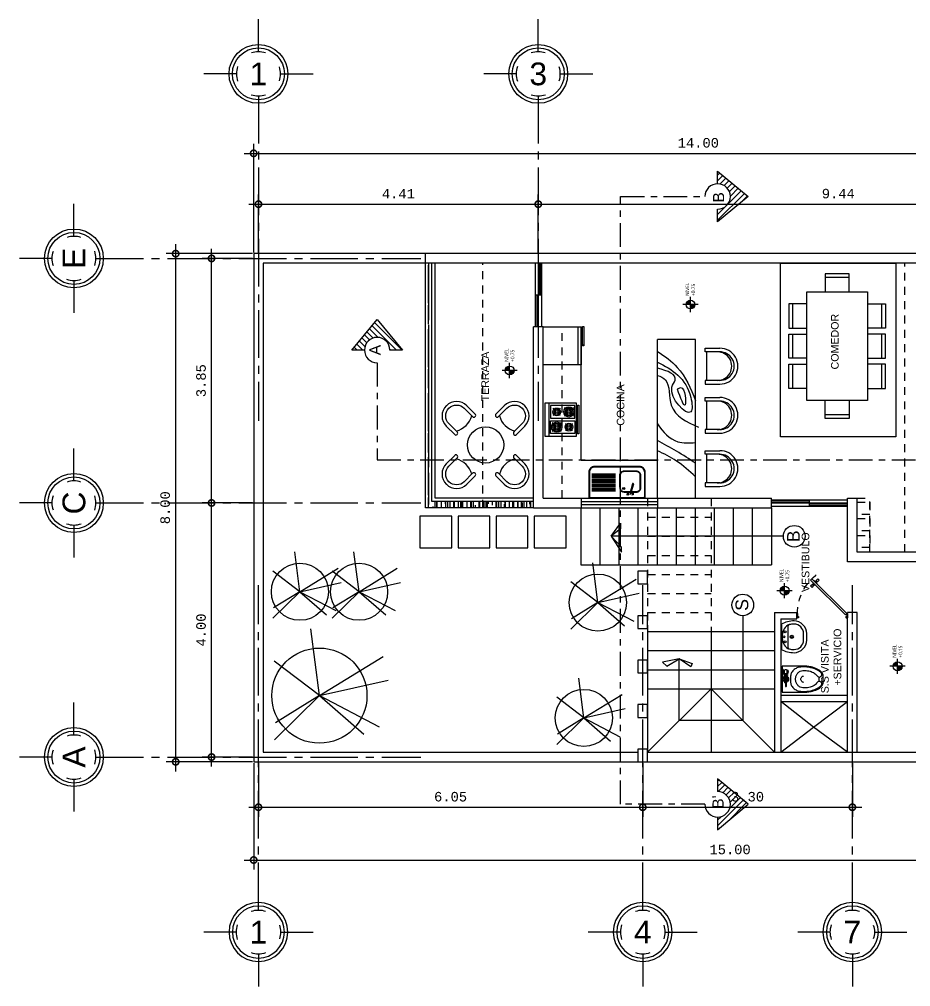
# Model space of a CAD drawing. Header units: inches. Extents: x -9 to 337, y -247 to 209.
# Drawn here: x 283.23 to 297.27, y 89.14 to 104.37 of the extents above; entities that cross this region are included whole.
import ezdxf
from ezdxf.enums import TextEntityAlignment as Align

# ---------------------------------------------------------------- set-up
doc = ezdxf.new("R2010")
doc.units = ezdxf.units.IN
doc.header["$MEASUREMENT"] = 0
doc.header["$PDMODE"] = 34
for name, pattern in [('CENTER2', [1.125, 0.75, -0.125, 0.125, -0.125]), ('HIDDEN', [0.375, 0.25, -0.125]), ('RAYITAS', [0.375, 0.25, -0.125])]:
    doc.linetypes.add(name, pattern=pattern)
doc.layers.add('artefactos', color=9, linetype='Continuous')
doc.layers.add('aux2', color=194, linetype='Continuous')
doc.styles.add('MONOTXT4', font='monotxt4.shx')
doc.styles.get("Standard").update_dxf_attribs({"font": 'arial.ttf'})
doc.dimstyles.new('E100', dxfattribs={"dimtxt": 0.15, "dimasz": 0.2, "dimexe": 0.15, "dimexo": 0.02, "dimgap": 0.09, "dimtad": 1, "dimzin": 0, "dimdsep": 46, "dimtxsty": 'MONOTXT4', "dimblk": 'DOTSMALL', "dimcen": 0.01, "dimdle": 0.15, "dimclrd": 1, "dimclre": 1, "dimclrt": 2, "dimadec": 0, "dimazin": 0, "dimtfac": 1, "dimtofl": 0, "dimtmove": 1, "dimatfit": 1, "dimldrblk": 'OPEN90', "dimfxl": 1, "dimtolj": 1, "dimtzin": 0, "dimarcsym": 0})

# ---------------------------------------------------------------- blocks, each defined once
blk = doc.blocks.new('MHPLS505')
at = {"color": 1}
for p, q in [((-0.7, 0.737), (-0.3, 0.737)), ((-0.2, 0.737), (0.2, 0.737)), ((0.3, 0.737), (0.7, 0.737)), ((0.9, 0.5), (0.9, -0.5)), ((-1.137, -0.2), (-1.137, 0.2)), ((1.137, -0.2), (1.137, 0.2)), ((-0.7, -0.737), (-0.3, -0.737)), ((-0.2, -0.737), (0.2, -0.737)), ((0.3, -0.737), (0.7, -0.737))]:
    blk.add_line(p, q, dxfattribs=at)
for points in [[(-0.7, 0.5), (-0.7, 0.8), (-0.3, 0.8), (-0.3, 0.5)], [(-0.2, 0.5), (-0.2, 0.8), (0.2, 0.8), (0.2, 0.5)], [(0.7, 0.5), (0.7, 0.8), (0.3, 0.8), (0.3, 0.5)], [(0.9, -0.5), (-0.9, -0.5), (-0.9, 0.5), (0.9, 0.5)], [(-0.9, -0.2), (-1.2, -0.2), (-1.2, 0.2), (-0.9, 0.2)], [(0.9, -0.2), (1.2, -0.2), (1.2, 0.2), (0.9, 0.2)], [(-0.7, -0.5), (-0.7, -0.8), (-0.3, -0.8), (-0.3, -0.5)], [(-0.2, -0.5), (-0.2, -0.8), (0.2, -0.8), (0.2, -0.5)], [(0.7, -0.5), (0.7, -0.8), (0.3, -0.8), (0.3, -0.5)]]:
    blk.add_lwpolyline(points, dxfattribs=at)
blk = doc.blocks.new('MHPLS022')
at = {"color": 1, "linetype": 'ByBlock'}
for p, q in [((-0.686, 0.375), (-0.381, 0.375)), ((-0.686, 0.299), (-0.686, 0.375)), ((-0.381, 0.299), (-0.686, 0.299)), ((-0.66, 0.299), (-0.66, -0.299)), ((-0.381, -0.299), (-0.686, -0.299)), ((-0.686, -0.299), (-0.686, -0.375)), ((-0.686, -0.375), (-0.381, -0.375))]:
    blk.add_line(p, q, dxfattribs=at)
for centre, radius, start, end in [((-0.426, 0), 0.299, 268.861, 91.139), ((-0.375, 0), 0.375, 269.0906, 90.9094), ((-0.375, 0), 0.299, 268.861, 91.139)]:
    blk.add_arc(centre, radius, start, end, dxfattribs=at)
blk = doc.blocks.new('mesita1')
at = {"color": 1}
for points in [[(1870.884, 918.042, -0.414214), (1870.884, 918.297), (1870.884, 918.297, -0.414214), (1871.139, 918.297), (1871.277, 918.159, 1), (1871.32, 918.201), (1871.181, 918.34, 0.414214), (1870.842, 918.34), (1870.842, 918.339, 0.414214), (1870.842, 918), (1870.98, 917.862, 1), (1871.023, 917.904)], [(1871.845, 918.297, -0.414214), (1872.1, 918.297), (1872.1, 918.297, -0.414214), (1872.1, 918.042), (1871.961, 917.904, 1), (1872.004, 917.862), (1872.142, 918, 0.414214), (1872.142, 918.339), (1872.142, 918.34, 0.414214), (1871.803, 918.34), (1871.664, 918.201, 1), (1871.707, 918.159)], [(1871.139, 917.082, -0.414214), (1870.884, 917.082), (1870.884, 917.082, -0.414214), (1870.884, 917.336), (1871.023, 917.475, 1), (1870.98, 917.517), (1870.842, 917.379, 0.414214), (1870.842, 917.039), (1870.842, 917.039, 0.414214), (1871.181, 917.039), (1871.32, 917.178, 1), (1871.277, 917.22)], [(1872.1, 917.336, -0.414214), (1872.1, 917.082), (1872.1, 917.082, -0.414214), (1871.845, 917.082), (1871.707, 917.22, 1), (1871.664, 917.178), (1871.803, 917.039, 0.414214), (1872.142, 917.039), (1872.142, 917.039, 0.414214), (1872.142, 917.379), (1872.004, 917.517, 1), (1871.961, 917.475)]]:
    blk.add_lwpolyline(points, format="xyb", close=True, dxfattribs=at)
blk.add_circle((1871.492, 917.689), 0.3, dxfattribs=at)
for centre, start, end in [((1870.905, 918.276), 286.1034, 343.8966), ((1872.079, 918.276), 196.1034, 253.8966), ((1870.905, 917.102), 16.1034, 73.8966), ((1872.079, 917.102), 106.1034, 163.8966)]:
    blk.add_arc(centre, 0.373, start, end, dxfattribs=at)
blk = doc.blocks.new('cocina_pl2')
at = {"layer": 'artefactos', "color": 1}
for p, q in [((0, -0.061), (0.53, -0.061)), ((0.116, -0.151), (0.075, -0.11)), ((0.174, -0.151), (0.215, -0.11)), ((0.356, -0.151), (0.329, -0.124)), ((0.414, -0.151), (0.441, -0.124)), ((0.075, -0.25), (0.116, -0.209)), ((0.215, -0.25), (0.174, -0.209)), ((0.356, -0.343), (0.315, -0.302)), ((0.329, -0.236), (0.356, -0.209)), ((0.441, -0.236), (0.414, -0.209)), ((0.414, -0.343), (0.455, -0.302)), ((0.116, -0.343), (0.089, -0.316)), ((0.089, -0.428), (0.116, -0.401)), ((0.174, -0.343), (0.201, -0.316)), ((0.201, -0.428), (0.174, -0.401)), ((0.315, -0.442), (0.356, -0.401)), ((0.455, -0.442), (0.414, -0.401)), ((0.082, -0.488), (0.082, -0.508)), ((0.123, -0.508), (0.123, -0.488)), ((0.407, -0.508), (0.407, -0.488)), ((0.448, -0.488), (0.448, -0.508))]:
    blk.add_line(p, q, dxfattribs=at)
for points in [[(0, -0.488), (0, 0), (0.53, 0), (0.53, -0.488)], [(0.047, -0.082), (0.244, -0.082), (0.244, -0.467), (0.047, -0.467)], [(0.483, -0.082), (0.285, -0.082), (0.285, -0.467), (0.483, -0.467)], [(0.041, -0.528), (0.041, -0.508), (0.489, -0.508), (0.489, -0.528)]]:
    blk.add_lwpolyline(points, close=True, dxfattribs=at)
for centre, radius in [((0.145, -0.18), 0.0813), ((0.385, -0.18), 0.061), ((0.385, -0.372), 0.0813), ((0.145, -0.372), 0.061)]:
    blk.add_circle(centre, radius, dxfattribs=at)
at = {"layer": 'aux2', "color": 1, "linetype": 'Continuous'}
for centre, radius in [((0.145, -0.18), 0.061), ((0.145, -0.18), 0.0406), ((0.385, -0.18), 0.0406), ((0.145, -0.18), 0.0203), ((0.385, -0.18), 0.0203), ((0.145, -0.372), 0.0406), ((0.145, -0.372), 0.0203), ((0.385, -0.372), 0.061), ((0.385, -0.372), 0.0406), ((0.385, -0.372), 0.0203)]:
    blk.add_circle(centre, radius, dxfattribs=at)
blk = doc.blocks.new('refri_pl')
at = {"layer": 'artefactos', "color": 1}
for p, q in [((-0.6, 0.6), (0, 0.6)), ((-0.6, 0), (-0.6, 0.6)), ((-0.05, 0.6), (-0.05, 0)), ((0, 0.6), (0, 0)), ((0.04, 0.3), (0.04, 0.32)), ((0, 0), (-0.6, 0))]:
    blk.add_line(p, q, dxfattribs=at)
for points in [[(0, 0.495), (0.024, 0.495)], [(0, 0.487), (0.024, 0.487)], [(0.024, 0.3), (0.024, 0.601)], [(0.024, 0.601), (0.04, 0.601), (0.04, 0.3)], [(0, 0.413), (0.024, 0.413)], [(0, 0.405), (0.024, 0.405)], [(0.04, 0.3), (0.024, 0.3)]]:
    blk.add_lwpolyline(points, dxfattribs=at)
blk = doc.blocks.new('lp2')
at = {"layer": 'artefactos', "color": 1}
for p, q in [((-0.219, -0.195), (-0.061, -0.234)), ((-0.215, -0.18), (-0.058, -0.225)), ((-0.186, -0.398), (-0.143, -0.396))]:
    blk.add_line(p, q, dxfattribs=at)
blk.add_lwpolyline([(-0.494, -0.088), (-0.494, -0.787, 0.414214), (-0.399, -0.882), (0.007, -0.882), (0.007, 0.007), (-0.399, 0.007, 0.414214)], format="xyb", close=True, dxfattribs=at)
for points in [[(-0.089, -0.217), (-0.089, -0.133, 0.414214), (-0.16, -0.062), (-0.351, -0.062, 0.414214), (-0.422, -0.133), (-0.422, -0.327, 0.414214), (-0.351, -0.398), (-0.186, -0.398)], [(-0.143, -0.396, 0.345881), (-0.089, -0.327), (-0.089, -0.227)]]:
    blk.add_lwpolyline(points, format="xyb", dxfattribs=at)
for centre, radius, start, end in [((-0.218, -0.187), 0.00751, 72.4753, 257.5247), ((-0.059, -0.23), 0.00461, 255, 75)]:
    blk.add_arc(centre, radius, start, end, dxfattribs=at)
at = {"layer": 'aux2', "color": 1, "linetype": 'Continuous'}
for p, q in [((-0.073, -0.184), (-0.066, -0.189)), ((-0.073, -0.275), (-0.066, -0.27)), ((-0.07, -0.18), (-0.063, -0.185)), ((-0.065, -0.195), (-0.07, -0.202)), ((-0.065, -0.265), (-0.07, -0.258)), ((-0.07, -0.279), (-0.063, -0.274)), ((-0.061, -0.198), (-0.066, -0.205)), ((-0.061, -0.262), (-0.066, -0.255)), ((-0.053, -0.177), (-0.058, -0.184)), ((-0.053, -0.283), (-0.058, -0.276)), ((-0.055, -0.197), (-0.048, -0.202)), ((-0.055, -0.263), (-0.048, -0.258)), ((-0.049, -0.18), (-0.054, -0.187)), ((-0.049, -0.28), (-0.054, -0.273)), ((-0.053, -0.193), (-0.046, -0.198)), ((-0.053, -0.267), (-0.046, -0.262)), ((-0.375, -0.463), (-0.375, -0.837)), ((-0.352, -0.463), (-0.352, -0.837)), ((-0.33, -0.463), (-0.33, -0.837)), ((-0.307, -0.463), (-0.307, -0.837)), ((-0.285, -0.463), (-0.285, -0.837)), ((-0.262, -0.463), (-0.262, -0.837)), ((-0.239, -0.463), (-0.239, -0.837)), ((-0.217, -0.463), (-0.217, -0.837)), ((-0.194, -0.463), (-0.194, -0.837)), ((-0.172, -0.463), (-0.172, -0.837)), ((-0.149, -0.463), (-0.149, -0.837)), ((-0.127, -0.463), (-0.127, -0.837)), ((-0.104, -0.463), (-0.104, -0.837))]:
    blk.add_line(p, q, dxfattribs=at)
blk.add_lwpolyline([(-0.484, -0.088), (-0.484, -0.787, 0.414214), (-0.399, -0.873), (-0.027, -0.873, 0.414214), (-0.003, -0.849), (-0.003, -0.026, 0.414214), (-0.027, -0.002), (-0.399, -0.002, 0.414214)], format="xyb", close=True, dxfattribs=at)
for points in [[(-0.098, -0.214), (-0.098, -0.133, 0.414214), (-0.16, -0.071), (-0.351, -0.071, 0.414214), (-0.413, -0.133), (-0.413, -0.327, 0.414214), (-0.351, -0.389), (-0.169, -0.389)], [(-0.169, -0.389), (-0.16, -0.389, 0.414214), (-0.098, -0.327), (-0.098, -0.225)]]:
    blk.add_lwpolyline(points, format="xyb", dxfattribs=at)
for centre, radius in [((-0.059, -0.191), 0.00362), ((-0.059, -0.269), 0.00362), ((-0.147, -0.333), 0.0177), ((-0.147, -0.333), 0.0108)]:
    blk.add_circle(centre, radius, dxfattribs=at)
for centre, radius, start, end in [((-0.072, -0.182), 0.00246, 55, 235), ((-0.072, -0.277), 0.00246, 125, 305), ((-0.068, -0.204), 0.00246, 145, 325), ((-0.068, -0.256), 0.00246, 35, 215), ((-0.07, -0.193), 0.00484, 332.2939, 47.7061), ((-0.07, -0.267), 0.00484, 312.2939, 27.7061), ((-0.061, -0.181), 0.00484, 242.2939, 317.7061), ((-0.061, -0.279), 0.00484, 42.2939, 117.7061), ((-0.058, -0.201), 0.00484, 62.2939, 137.7061), ((-0.058, -0.259), 0.00484, 222.2939, 297.7061), ((-0.049, -0.189), 0.00484, 152.2939, 227.7061), ((-0.049, -0.27), 0.00484, 132.2939, 207.7061), ((-0.051, -0.179), 0.00246, 325, 145), ((-0.051, -0.281), 0.00246, 215, 35), ((-0.047, -0.2), 0.00246, 235, 55), ((-0.047, -0.26), 0.00246, 305, 125)]:
    blk.add_arc(centre, radius, start, end, dxfattribs=at)
blk = doc.blocks.new('videt')
at = {"layer": 'artefactos', "color": 1}
blk.add_line((0.024, 0.29), (-0.044, 0.29), dxfattribs=at)
for points in [[(0.196, 0.029, 0.049648), (0.183, 0.159, 0.06346), (0.151, 0.256, 0.103485), (0.093, 0.331, 0.178458), (0.04, 0.351), (-0.06, 0.351, 0.178458), (-0.112, 0.331, 0.103485), (-0.17, 0.256, 0.06346), (-0.203, 0.159, 0.049648), (-0.216, 0.029), (-0.216, -0.293), (0.196, -0.293)], [(-0.104, 0.322, 0.103485), (-0.159, 0.251, 0.06346), (-0.191, 0.157, 0.049648), (-0.204, 0.029, 0.075858), (-0.192, -0.046, 0.086069), (-0.162, -0.106, 0.105985), (-0.113, -0.148, 0.126201), (-0.06, -0.162), (0.04, -0.162, 0.126201), (0.093, -0.148, 0.105985), (0.142, -0.106, 0.086069), (0.172, -0.046, 0.075858), (0.184, 0.029, 0.049648), (0.171, 0.157, 0.06346), (0.139, 0.251, 0.103485), (0.085, 0.322, 0.097511), (0.07, 0.328, 0.09808), (0.055, 0.328, 0.098895), (0.041, 0.322, 0.099479), (0.03, 0.311, 0.099479), (0.025, 0.297, 0.098895), (0.025, 0.282, 0.09808), (0.031, 0.268, 0.097511), (0.041, 0.257, -0.102445), (0.087, 0.211, -0.077884), (0.116, 0.146, -0.065096), (0.127, 0.061, -0.024284), (0.125, 0.029, -0.115331), (0.115, -0.013, -0.103946), (0.086, -0.051, -0.091071), (0.043, -0.075, -0.083675), (-0.01, -0.084, -0.083675), (-0.063, -0.075, -0.091071), (-0.105, -0.051, -0.103946), (-0.135, -0.013, -0.115331), (-0.145, 0.029, -0.024284), (-0.146, 0.061, -0.065096), (-0.135, 0.146, -0.077884), (-0.106, 0.211, -0.102445), (-0.061, 0.257, 0.097511), (-0.05, 0.268, 0.09808), (-0.044, 0.282, 0.098895), (-0.044, 0.297, 0.099479), (-0.05, 0.311, 0.099479), (-0.061, 0.322, 0.098895), (-0.075, 0.328, 0.09808), (-0.09, 0.328, 0.097511)]]:
    blk.add_lwpolyline(points, format="xyb", close=True, dxfattribs=at)
blk.add_lwpolyline([(0.04, 0.043, -0.111064), (0.036, 0.026, -0.102841), (0.025, 0.012, -0.093011), (0.01, 0.003, -0.087082), (-0.01, -0.001, -0.087082), (-0.029, 0.003, -0.093011), (-0.045, 0.012, -0.102841), (-0.056, 0.026, -0.111064), (-0.06, 0.043, -0.111064)], format="xyb", dxfattribs=at)
at = {"layer": 'aux2', "color": 1}
for p, q in [((-0.166, -0.293), (-0.166, -0.281)), ((-0.166, -0.293), (-0.091, -0.293)), ((-0.154, -0.215), (-0.154, -0.203)), ((-0.083, -0.215), (-0.154, -0.215)), ((-0.083, -0.259), (-0.154, -0.259)), ((-0.154, -0.277), (-0.154, -0.259)), ((-0.15, -0.206), (-0.15, -0.201)), ((-0.15, -0.276), (-0.15, -0.265)), ((-0.135, -0.209), (-0.147, -0.209)), ((-0.135, -0.262), (-0.147, -0.262)), ((-0.132, -0.206), (-0.132, -0.197)), ((-0.132, -0.274), (-0.132, -0.265)), ((-0.125, -0.206), (-0.125, -0.197)), ((-0.125, -0.274), (-0.125, -0.265)), ((-0.11, -0.209), (-0.122, -0.209)), ((-0.11, -0.262), (-0.122, -0.262)), ((-0.107, -0.206), (-0.107, -0.201)), ((-0.107, -0.276), (-0.107, -0.265)), ((-0.104, -0.215), (-0.104, -0.203)), ((-0.104, -0.277), (-0.104, -0.259)), ((-0.091, -0.293), (-0.091, -0.281)), ((-0.083, -0.212), (-0.07, -0.212)), ((-0.083, -0.262), (-0.083, -0.212)), ((-0.083, -0.237), (-0.07, -0.237)), ((-0.083, -0.262), (-0.07, -0.262)), ((-0.07, -0.262), (-0.07, -0.212)), ((-0.058, -0.215), (-0.07, -0.215)), ((-0.058, -0.259), (-0.07, -0.259)), ((-0.046, -0.212), (-0.058, -0.212)), ((-0.058, -0.262), (-0.058, -0.212)), ((-0.046, -0.262), (-0.058, -0.262)), ((0.047, -0.221), (0.031, -0.221)), ((0.047, -0.252), (0.031, -0.252)), ((0.047, -0.252), (0.047, -0.221)), ((0.05, -0.234), (0.106, -0.234)), ((0.05, -0.24), (0.106, -0.24))]:
    blk.add_line(p, q, dxfattribs=at)
blk.add_lwpolyline([(-0.035, -0.237), (-0.022, -0.259), (0.003, -0.259), (0.015, -0.237), (0.003, -0.215), (-0.022, -0.215)], close=True, dxfattribs=at)
for centre, radius in [((-0.01, -0.237), 0.0437), ((-0.01, -0.236), 0.025), ((-0.01, -0.237), 0.025), ((-0.01, -0.237), 0.00855)]:
    blk.add_circle(centre, radius, dxfattribs=at)
for centre, radius, start, end in [((-0.129, -0.39), 0.116, 71.0754, 108.9246), ((-0.119, -0.237), 0.0406, 147.7952, 212.2048), ((-0.129, -0.25), 0.0531, 61.9275, 118.0725), ((-0.147, -0.206), 0.00312, 180, 270), ((-0.147, -0.265), 0.00312, 90, 180), ((-0.135, -0.206), 0.00312, 270, 0), ((-0.135, -0.265), 0.00312, 0, 90), ((-0.122, -0.206), 0.00312, 180, 270), ((-0.122, -0.265), 0.00312, 90, 180), ((-0.11, -0.206), 0.00312, 270, 0), ((-0.11, -0.265), 0.00312, 0, 90), ((-0.138, -0.237), 0.0406, 327.7958, 32.2042), ((0.05, -0.231), 0.00312, 180, 270), ((0.05, -0.243), 0.00312, 90, 180), ((0.106, -0.237), 0.00312, 270, 90)]:
    blk.add_arc(centre, radius, start, end, dxfattribs=at)
blk = doc.blocks.new('Lo_small_pl')
at = {"layer": 'artefactos', "color": 1}
for p, q in [((0.2, 0), (-0.2, 0)), ((0.161, -0.1), (-0.161, -0.1)), ((-0.05, -0.35), (0.05, -0.35)), ((-0.05, -0.4), (0.05, -0.4))]:
    blk.add_line(p, q, dxfattribs=at)
blk.add_circle((0, -0.164), 0.025, dxfattribs=at)
for centre, radius, start, end in [((0.232, -0.214), 0.483, 153.6298, 178.2977), ((0.232, -0.214), 0.433, 167.9069, 178.2977), ((-0.161, -0.13), 0.03, 90, 167.9069), ((0.161, -0.13), 0.03, 12.0931, 90), ((-0.232, -0.214), 0.433, 1.7023, 12.0931), ((-0.232, -0.214), 0.483, 1.7023, 26.3702), ((-0.048, -0.198), 0.202, 180.7014, 269.2986), ((-0.048, -0.198), 0.152, 180.7014, 269.2986), ((0.048, -0.198), 0.152, 270.7014, 359.2986), ((0.048, -0.198), 0.202, 270.7014, 359.2986)]:
    blk.add_arc(centre, radius, start, end, dxfattribs=at)
at = {"layer": 'aux2', "color": 1}
for centre in [(-0.08, -0.06), (0, -0.04), (0, -0.164), (0.08, -0.06)]:
    blk.add_circle(centre, 0.015, dxfattribs=at)
for centre, radius, start, end in [((-0.152, -0.121), 0.0388, 147.9482, 184.6318), ((0, -0.245), 0.235, 38.1524, 141.8476), ((0.152, -0.121), 0.0388, 355.3682, 32.0518)]:
    blk.add_arc(centre, radius, start, end, dxfattribs=at)
blk = doc.blocks.new('EJE NORTE NUEVO')
at = {"color": 8}
for p, q in [((0, 3.252), (0, 3.764)), ((-0.347, 2.905), (-0.859, 2.905)), ((0.347, 2.905), (0.859, 2.905))]:
    blk.add_line(p, q, dxfattribs=at)
at = {"color": 2, "linetype": 'CENTER2'}
blk.add_line((0, 2.558), (0, -2.558), dxfattribs=at)
at = {"color": 8}
blk.add_circle((0, 2.905), 0.463, dxfattribs=at)
at = {"color": 4}
blk.add_circle((0, 2.905), 0.409, dxfattribs=at)
at = {"color": 8}
for start, end in [(71.4161, 108.5839), (160.6993, 199.2784), (341.7694, 18.2529), (251.0526, 288.9474)]:
    blk.add_arc((0, 2.905), 0.347, start, end, dxfattribs=at)
at = {"color": 4}
blk.add_attdef('A', text='', height=0.358, dxfattribs=at).set_placement((0, 2.905), align=Align.MIDDLE_CENTER)
blk = doc.blocks.new('_DotSmall')
at = {"color": 0, "linetype": 'ByBlock', "const_width": 0.5}
blk.add_lwpolyline([(-0.0625, 0, 1), (0.0625, 0, 1)], format="xyb", close=True, dxfattribs=at)
blk = doc.blocks.new('*D527')
at = {"color": 1, "lineweight": -2, "transparency": 16777216}
for p, q in [((286.26, 92.607), (286.26, 96.907)), ((286.903, 96.757), (286.11, 96.757)), ((286.903, 92.757), (286.11, 92.757))]:
    blk.add_line(p, q, dxfattribs=at)
at = {"layer": 'DEFPOINTS', "color": 0, "transparency": 16777216}
for p in [(286.26, 96.757), (286.923, 96.757), (286.923, 92.757)]:
    blk.add_point(p, dxfattribs=at)
at = {"color": 1, "lineweight": -2, "transparency": 16777216, "xscale": 0.2, "yscale": 0.2, "zscale": 0.2}
for p, rotation in [((286.26, 96.757), 90), ((286.26, 92.757), 270)]:
    blk.add_blockref('_DotSmall', p, dxfattribs=dict(at, rotation=rotation))
at = {"color": 2, "transparency": 16777216, "insert": (286.095, 94.757), "char_height": 0.15, "attachment_point": 5, "rotation": 90, "style": 'MONOTXT4'}
blk.add_mtext('\\A1;4.00', dxfattribs=at)
blk = doc.blocks.new('_Open90')
at = {"color": 0, "linetype": 'ByBlock', "lineweight": -2}
for p, q in [((0, 0), (-1, 0)), ((-0.5, 0.5), (0, 0)), ((0, 0), (-0.5, -0.5))]:
    blk.add_line(p, q, dxfattribs=at)
blk = doc.blocks.new('*D528')
at = {"color": 1, "lineweight": -2, "transparency": 16777216}
for p, q in [((286.26, 96.607), (286.26, 100.757)), ((286.903, 100.607), (286.11, 100.607)), ((286.903, 96.757), (286.11, 96.757))]:
    blk.add_line(p, q, dxfattribs=at)
at = {"layer": 'DEFPOINTS', "color": 0, "transparency": 16777216}
for p in [(286.26, 100.607), (286.923, 100.607), (286.923, 96.757)]:
    blk.add_point(p, dxfattribs=at)
at = {"color": 1, "lineweight": -2, "transparency": 16777216, "xscale": 0.2, "yscale": 0.2, "zscale": 0.2}
for p, rotation in [((286.26, 100.607), 90), ((286.26, 96.757), 270)]:
    blk.add_blockref('_DotSmall', p, dxfattribs=dict(at, rotation=rotation))
at = {"color": 2, "transparency": 16777216, "insert": (286.095, 98.682), "char_height": 0.15, "attachment_point": 5, "rotation": 90, "style": 'MONOTXT4'}
blk.add_mtext('\\A1;3.85', dxfattribs=at)
blk = doc.blocks.new('*D529')
at = {"color": 1, "lineweight": -2, "transparency": 16777216}
for p, q in [((285.695, 92.532), (285.695, 100.832)), ((286.903, 100.682), (285.545, 100.682)), ((286.903, 92.682), (285.545, 92.682))]:
    blk.add_line(p, q, dxfattribs=at)
at = {"layer": 'DEFPOINTS', "color": 0, "transparency": 16777216}
for p in [(285.695, 100.682), (286.923, 100.682), (286.923, 92.682)]:
    blk.add_point(p, dxfattribs=at)
at = {"color": 1, "lineweight": -2, "transparency": 16777216, "xscale": 0.2, "yscale": 0.2, "zscale": 0.2}
for p, rotation in [((285.695, 100.682), 90), ((285.695, 92.682), 270)]:
    blk.add_blockref('_DotSmall', p, dxfattribs=dict(at, rotation=rotation))
at = {"color": 2, "transparency": 16777216, "insert": (285.53, 96.682), "char_height": 0.15, "attachment_point": 5, "rotation": 90, "style": 'MONOTXT4'}
blk.add_mtext('\\A1;8.00', dxfattribs=at)
blk = doc.blocks.new('*D530')
at = {"color": 1, "lineweight": -2, "transparency": 16777216}
for p, q in [((286.998, 100.702), (286.998, 101.611)), ((291.403, 100.702), (291.403, 101.611)), ((286.848, 101.461), (291.553, 101.461))]:
    blk.add_line(p, q, dxfattribs=at)
at = {"layer": 'DEFPOINTS', "color": 0, "transparency": 16777216}
for p in [(291.403, 101.461), (286.998, 100.682), (291.403, 100.682)]:
    blk.add_point(p, dxfattribs=at)
at = {"color": 1, "lineweight": -2, "transparency": 16777216, "xscale": 0.2, "yscale": 0.2, "zscale": 0.2, "rotation": 180}
blk.add_blockref('_DotSmall', (286.998, 101.461), dxfattribs=at)
at = {"color": 1, "lineweight": -2, "transparency": 16777216, "xscale": 0.2, "yscale": 0.2, "zscale": 0.2}
blk.add_blockref('_DotSmall', (291.403, 101.461), dxfattribs=at)
at = {"color": 2, "transparency": 16777216, "insert": (289.201, 101.626), "char_height": 0.15, "attachment_point": 5, "style": 'MONOTXT4'}
blk.add_mtext('\\A1;4.41', dxfattribs=at)
blk = doc.blocks.new('*D531')
at = {"color": 1, "lineweight": -2, "transparency": 16777216}
for p, q in [((291.403, 100.702), (291.403, 101.611)), ((300.848, 100.702), (300.848, 101.611)), ((291.253, 101.461), (300.998, 101.461))]:
    blk.add_line(p, q, dxfattribs=at)
at = {"layer": 'DEFPOINTS', "color": 0, "transparency": 16777216}
for p in [(300.848, 101.461), (291.403, 100.682), (300.848, 100.682)]:
    blk.add_point(p, dxfattribs=at)
at = {"color": 1, "lineweight": -2, "transparency": 16777216, "xscale": 0.2, "yscale": 0.2, "zscale": 0.2, "rotation": 180}
blk.add_blockref('_DotSmall', (291.403, 101.461), dxfattribs=at)
at = {"color": 1, "lineweight": -2, "transparency": 16777216, "xscale": 0.2, "yscale": 0.2, "zscale": 0.2}
blk.add_blockref('_DotSmall', (300.848, 101.461), dxfattribs=at)
at = {"color": 2, "transparency": 16777216, "insert": (296.126, 101.626), "char_height": 0.15, "attachment_point": 5, "style": 'MONOTXT4'}
blk.add_mtext('\\A1;9.44', dxfattribs=at)
blk = doc.blocks.new('*D519')
at = {"color": 1, "lineweight": -2, "transparency": 16777216}
for p, q in [((286.923, 100.702), (286.923, 102.411)), ((300.923, 100.702), (300.923, 102.411)), ((286.773, 102.261), (301.073, 102.261))]:
    blk.add_line(p, q, dxfattribs=at)
at = {"layer": 'DEFPOINTS', "color": 0, "transparency": 16777216}
for p in [(300.923, 102.261), (286.923, 100.682), (300.923, 100.682)]:
    blk.add_point(p, dxfattribs=at)
at = {"color": 1, "lineweight": -2, "transparency": 16777216, "xscale": 0.2, "yscale": 0.2, "zscale": 0.2, "rotation": 180}
blk.add_blockref('_DotSmall', (286.923, 102.261), dxfattribs=at)
at = {"color": 1, "lineweight": -2, "transparency": 16777216, "xscale": 0.2, "yscale": 0.2, "zscale": 0.2}
blk.add_blockref('_DotSmall', (300.923, 102.261), dxfattribs=at)
at = {"color": 2, "transparency": 16777216, "insert": (293.923, 102.426), "char_height": 0.15, "attachment_point": 5, "style": 'MONOTXT4'}
blk.add_mtext('\\A1;14.00', dxfattribs=at)
blk = doc.blocks.new('*D535')
at = {"color": 1, "lineweight": -2, "transparency": 16777216}
for p, q in [((286.998, 92.662), (286.998, 91.817)), ((293.048, 92.662), (293.048, 91.817)), ((286.848, 91.967), (293.198, 91.967))]:
    blk.add_line(p, q, dxfattribs=at)
at = {"layer": 'DEFPOINTS', "color": 0, "transparency": 16777216}
for p in [(286.998, 92.682), (293.048, 92.682), (293.048, 91.967)]:
    blk.add_point(p, dxfattribs=at)
at = {"color": 1, "lineweight": -2, "transparency": 16777216, "xscale": 0.2, "yscale": 0.2, "zscale": 0.2, "rotation": 180}
blk.add_blockref('_DotSmall', (286.998, 91.967), dxfattribs=at)
at = {"color": 1, "lineweight": -2, "transparency": 16777216, "xscale": 0.2, "yscale": 0.2, "zscale": 0.2}
blk.add_blockref('_DotSmall', (293.048, 91.967), dxfattribs=at)
at = {"color": 2, "transparency": 16777216, "insert": (290.023, 92.132), "char_height": 0.15, "attachment_point": 5, "style": 'MONOTXT4'}
blk.add_mtext('\\A1;6.05', dxfattribs=at)
blk = doc.blocks.new('*D536')
at = {"color": 1, "lineweight": -2, "transparency": 16777216}
for p, q in [((293.048, 92.662), (293.048, 91.817)), ((296.348, 92.662), (296.348, 91.817)), ((292.898, 91.967), (296.498, 91.967))]:
    blk.add_line(p, q, dxfattribs=at)
at = {"layer": 'DEFPOINTS', "color": 0, "transparency": 16777216}
for p in [(293.048, 92.682), (296.348, 92.682), (296.348, 91.967)]:
    blk.add_point(p, dxfattribs=at)
at = {"color": 1, "lineweight": -2, "transparency": 16777216, "xscale": 0.2, "yscale": 0.2, "zscale": 0.2, "rotation": 180}
blk.add_blockref('_DotSmall', (293.048, 91.967), dxfattribs=at)
at = {"color": 1, "lineweight": -2, "transparency": 16777216, "xscale": 0.2, "yscale": 0.2, "zscale": 0.2}
blk.add_blockref('_DotSmall', (296.348, 91.967), dxfattribs=at)
at = {"color": 2, "transparency": 16777216, "insert": (294.698, 92.132), "char_height": 0.15, "attachment_point": 5, "style": 'MONOTXT4'}
blk.add_mtext('\\A1;3.30', dxfattribs=at)
blk = doc.blocks.new('*D520')
at = {"color": 1, "lineweight": -2, "transparency": 16777216}
for p, q in [((286.923, 92.662), (286.923, 90.986)), ((301.923, 92.662), (301.923, 90.986)), ((286.773, 91.136), (302.073, 91.136))]:
    blk.add_line(p, q, dxfattribs=at)
at = {"layer": 'DEFPOINTS', "color": 0, "transparency": 16777216}
for p in [(286.923, 92.682), (301.923, 92.682), (301.923, 91.136)]:
    blk.add_point(p, dxfattribs=at)
at = {"color": 1, "lineweight": -2, "transparency": 16777216, "xscale": 0.2, "yscale": 0.2, "zscale": 0.2, "rotation": 180}
blk.add_blockref('_DotSmall', (286.923, 91.136), dxfattribs=at)
at = {"color": 1, "lineweight": -2, "transparency": 16777216, "xscale": 0.2, "yscale": 0.2, "zscale": 0.2}
blk.add_blockref('_DotSmall', (301.923, 91.136), dxfattribs=at)
at = {"color": 2, "transparency": 16777216, "insert": (294.423, 91.301), "char_height": 0.15, "attachment_point": 5, "style": 'MONOTXT4'}
blk.add_mtext('\\A1;15.00', dxfattribs=at)
blk = doc.blocks.new('*U31')
at = {"layer": 'artefactos'}
for p, q in [((0.011, 0.034), (0.561, 0.583)), ((0.032, 0.013), (0.582, 0.562)), ((0.469, 0.583), (0.445, 0.559)), ((0.445, 0.559), (0.473, 0.531)), ((0.469, 0.583), (0.497, 0.555)), ((0.497, 0.555), (0.473, 0.531)), ((0.519, 0.547), (0.481, 0.509)), ((0.481, 0.509), (0.484, 0.506)), ((0.508, 0.482), (0.505, 0.485)), ((0.546, 0.52), (0.508, 0.482)), ((0.519, 0.547), (0.522, 0.544)), ((0.554, 0.498), (0.53, 0.474)), ((0.558, 0.446), (0.53, 0.474)), ((0.546, 0.52), (0.543, 0.523)), ((0.582, 0.47), (0.554, 0.498)), ((0.582, 0.47), (0.558, 0.446)), ((0.582, 0.562), (0.561, 0.583)), ((0, 0.031), (0, -0.031)), ((0.008, 0.034), (0.003, 0.034)), ((0.011, 0.034), (0.032, 0.013)), ((0.011, 0.031), (0.011, -0.011)), ((0.789, 0.031), (0.789, -0.011)), ((0.792, 0.034), (0.797, 0.034)), ((0.8, 0.031), (0.8, -0.031)), ((0.025, -0.034), (0.003, -0.034)), ((0.011, -0.011), (0.025, -0.011)), ((0.028, -0.014), (0.028, -0.031)), ((0.772, -0.014), (0.772, -0.031)), ((0.789, -0.011), (0.775, -0.011)), ((0.775, -0.034), (0.797, -0.034))]:
    blk.add_line(p, q, dxfattribs=at)
at = {"layer": 'artefactos', "linetype": 'RAYITAS', "ltscale": 0.15}
blk.add_arc((0.011, 0.034), 0.778, 0, 53.9605, dxfattribs=at)
at = {"layer": 'artefactos'}
for centre, radius, start, end in [((0.468, 0.523), 0.0188, 310.968, 53.1574), ((0.505, 0.559), 0.0188, 216.8426, 319.032), ((0.522, 0.47), 0.0188, 36.8426, 139.032), ((0.558, 0.506), 0.0188, 130.968, 233.1574), ((0.003, 0.031), 0.003, 90, 180), ((0.008, 0.031), 0.003, 0, 90), ((0.792, 0.031), 0.003, 90, 180), ((0.797, 0.031), 0.003, 0, 90), ((0.003, -0.031), 0.003, 180, 270), ((0.025, -0.014), 0.003, 0, 90), ((0.025, -0.031), 0.003, 270, 0), ((0.775, -0.014), 0.003, 90, 180), ((0.775, -0.031), 0.003, 180, 270), ((0.797, -0.031), 0.003, 270, 0)]:
    blk.add_arc(centre, radius, start, end, dxfattribs=at)
blk = doc.blocks.new('Sbpln060')
for p, q in [((-0.362, 0), (0.362, 0)), ((0, -0.362), (0, 0.362))]:
    blk.add_line(p, q)
at = {"const_width": 0.212}
for points in [[(0, -0.106, -0.414214), (-0.106, 0, -1)], [(0.106, 0, 0.414214), (0, 0.106, 1)]]:
    blk.add_lwpolyline(points, format="xyb", dxfattribs=at)
blk.add_circle((0, 0), 0.212)

msp = doc.modelspace()

# ---------------------------------------------------------------- hatches: boundary and pattern name
at = {"transparency": 33554610}
h = msp.add_hatch(dxfattribs=at)
h.set_pattern_fill('ANSI31', color=8, scale=0.5, angle=180)
h.set_pattern_definition([(225, (296.88472, 152.65877), (0.044194174, -0.044194174), [])])
h.paths.add_polyline_path([(294.227, 101.982), (294.227, 101.782, -1), (294.227, 101.382), (294.227, 101.182), (294.706, 101.582)])
h = msp.add_hatch(dxfattribs=at)
h.set_pattern_fill('AR-RROOF', color=8, scale=0.1, angle=90)
h.set_pattern_definition([(90, (346.78176, 63.71254), (-0.1, 0.22), [1.5, -0.2, 0.5, -0.1]), (90, (346.73176, 63.84554), (-0.133, -0.1), [0.3, -0.033, 0.6, -0.075]), (90, (346.696756, 63.762536), (-0.067, 0.52), [0.8, -0.14, 0.4, -0.1])])
h.paths.add_polyline_path([(289.628, 100.532), (289.628, 96.682), (291.328, 96.682), (291.328, 96.782), (289.728, 96.782), (289.728, 100.532)])
h = msp.add_hatch(dxfattribs=at)
h.set_pattern_fill('ANSI31', color=8, scale=0.5, angle=90)
h.set_pattern_definition([(135, (346.781756, 91.315935), (-0.044194174, -0.044194174), [])])
h.paths.add_polyline_path([(288.467, 99.164), (288.667, 99.164, -1), (289.067, 99.164), (289.267, 99.164), (288.867, 99.643)])
h = msp.add_hatch(dxfattribs=at)
h.set_pattern_fill('ANSI31', color=8, scale=0.5, angle=180)
h.set_pattern_definition([(225, (296.88472, 149.92837), (0.044194174, -0.044194174), [])])
h.paths.add_polyline_path([(294.227, 91.613), (294.227, 91.813, 1), (294.227, 92.213), (294.227, 92.413), (294.706, 92.013)])

# ---------------------------------------------------------------- linework, layer by layer
at = {"color": 2}
for p, q in [((286.923, 100.682), (286.923, 92.682)), ((289.628, 100.682), (286.923, 100.682)), ((287.073, 100.532), (287.073, 92.832)), ((289.628, 100.532), (287.073, 100.532)), ((289.728, 96.782), (289.728, 100.532)), ((289.778, 96.832), (289.778, 100.532)), ((291.353, 100.532), (291.353, 99.532)), ((291.403, 100.532), (291.403, 99.532)), ((291.453, 100.532), (291.453, 99.532)), ((291.353, 100.032), (291.453, 100.032)), ((291.328, 96.782), (289.728, 96.782)), ((291.328, 96.832), (289.778, 96.832)), ((292.078, 96.782), (293.278, 96.782)), ((292.078, 96.732), (293.278, 96.732)), ((295.073, 96.807), (296.273, 96.807)), ((295.073, 96.757), (296.273, 96.757)), ((295.073, 96.707), (296.273, 96.707)), ((295.673, 96.707), (295.673, 96.807)), ((293.123, 94.832), (293.123, 92.832)), ((293.123, 94.732), (295.123, 94.732)), ((294.123, 94.732), (294.123, 92.832)), ((293.123, 94.432), (295.123, 94.432)), ((293.123, 94.132), (295.123, 94.132)), ((293.123, 93.832), (295.123, 93.832)), ((294.123, 93.832), (293.123, 92.832)), ((294.123, 93.832), (295.123, 92.832)), ((295.223, 93.732), (296.273, 93.732)), ((295.223, 93.632), (296.273, 93.632)), ((287.073, 92.832), (292.973, 92.832)), ((286.923, 92.682), (292.973, 92.682))]:
    msp.add_line(p, q, dxfattribs=at)
at = {"color": 4}
for p, q in [((301.923, 100.682), (289.628, 100.682)), ((289.628, 100.532), (289.628, 100.682)), ((300.773, 100.532), (289.628, 100.532)), ((291.328, 96.682), (291.328, 99.532)), ((291.478, 99.532), (291.328, 99.532)), ((291.478, 96.832), (291.478, 99.532)), ((291.478, 96.832), (292.078, 96.832)), ((292.078, 96.832), (292.078, 96.682)), ((293.278, 96.832), (295.073, 96.832)), ((293.278, 96.832), (293.278, 96.682)), ((295.073, 96.682), (295.073, 96.832)), ((296.273, 95.832), (296.273, 96.832)), ((296.273, 96.832), (296.423, 96.832)), ((296.423, 95.982), (296.423, 96.832)), ((291.328, 96.682), (292.078, 96.682)), ((293.278, 96.682), (295.073, 96.682)), ((297.35, 95.982), (296.423, 95.982)), ((297.35, 95.832), (296.273, 95.832)), ((296.273, 92.832), (296.273, 95.032)), ((296.423, 95.032), (296.273, 95.032)), ((296.423, 92.832), (296.423, 95.032)), ((293.123, 92.832), (301.923, 92.832)), ((293.123, 92.682), (301.923, 92.682))]:
    msp.add_line(p, q, dxfattribs=at)
at = {"color": 1}
for p, q in [((289.628, 96.682), (289.628, 100.532)), ((292.078, 97.432), (292.078, 99.532)), ((293.278, 96.832), (293.278, 99.332)), ((293.878, 99.332), (293.278, 99.332)), ((293.878, 96.832), (293.878, 99.332)), ((292.078, 97.432), (293.278, 97.432)), ((292.078, 96.832), (293.278, 96.832)), ((291.328, 96.682), (289.628, 96.682)), ((292.073, 96.682), (292.073, 95.782)), ((292.078, 96.682), (293.278, 96.682)), ((292.373, 96.682), (292.373, 95.782)), ((292.673, 96.682), (292.673, 95.782)), ((292.973, 96.682), (292.973, 95.782)), ((293.273, 96.682), (293.273, 95.782)), ((293.573, 96.682), (293.573, 95.782)), ((293.873, 96.682), (293.873, 95.782)), ((294.173, 96.682), (294.173, 95.782)), ((294.473, 96.682), (294.473, 95.782)), ((294.773, 96.682), (294.773, 95.782)), ((295.073, 96.682), (295.073, 95.782)), ((292.073, 95.782), (295.073, 95.782))]:
    msp.add_line(p, q, dxfattribs=at)
at = {"color": 8, "linetype": 'HIDDEN', "ltscale": 0.5}
for p, q in [((290.528, 96.682), (290.528, 100.532)), ((297.175, 95.982), (297.175, 100.532)), ((291.778, 96.832), (291.778, 99.532)), ((293.123, 96.832), (294.123, 96.832)), ((293.123, 96.832), (293.123, 94.732)), ((294.123, 96.832), (294.123, 94.732)), ((296.423, 96.832), (296.623, 96.832)), ((296.623, 95.982), (296.623, 96.832)), ((293.123, 96.532), (294.123, 96.532)), ((293.123, 96.232), (294.123, 96.232)), ((293.123, 95.932), (294.123, 95.932)), ((293.123, 95.632), (294.123, 95.632)), ((293.123, 95.332), (294.123, 95.332)), ((293.123, 95.032), (294.123, 95.032))]:
    msp.add_line(p, q, dxfattribs=at)
at = {"color": 8}
for p, q in [((291.416, 100.532), (291.416, 100.032)), ((291.441, 100.532), (291.441, 100.032)), ((291.366, 100.032), (291.366, 99.532)), ((291.391, 100.032), (291.391, 99.532)), ((295.073, 96.794), (295.673, 96.794)), ((295.073, 96.769), (295.673, 96.769)), ((295.673, 96.744), (296.273, 96.744)), ((295.673, 96.719), (296.273, 96.719)), ((287.651, 95.36), (287.571, 95.989)), ((288.582, 95.36), (288.502, 95.989)), ((292.341, 95.188), (292.261, 95.817)), ((287.651, 95.36), (287.225, 95.686)), ((287.651, 95.36), (288.252, 95.73)), ((288.582, 95.36), (288.157, 95.686)), ((288.582, 95.36), (289.183, 95.73)), ((287.651, 95.36), (288.3, 95.507)), ((288.582, 95.36), (289.232, 95.507)), ((292.341, 95.188), (291.915, 95.514)), ((292.341, 95.188), (292.942, 95.558)), ((287.651, 95.36), (287.226, 94.941)), ((287.651, 95.36), (287.236, 95.104)), ((287.651, 95.36), (288.217, 95.066)), ((287.651, 95.36), (288.07, 94.996)), ((288.582, 95.36), (288.157, 94.941)), ((288.582, 95.36), (288.167, 95.104)), ((288.582, 95.36), (289.148, 95.066)), ((288.582, 95.36), (289.001, 94.996)), ((292.341, 95.188), (292.991, 95.335)), ((292.341, 95.188), (291.916, 94.769)), ((292.341, 95.188), (291.926, 94.931)), ((292.341, 95.188), (292.907, 94.894)), ((292.341, 95.188), (292.76, 94.824)), ((287.958, 93.724), (287.825, 94.773)), ((287.958, 93.724), (287.248, 94.269)), ((287.958, 93.724), (288.959, 94.342)), ((287.958, 93.724), (289.04, 93.969)), ((292.121, 93.372), (292.041, 94.001)), ((287.958, 93.724), (287.249, 93.026)), ((287.958, 93.724), (287.266, 93.297)), ((287.958, 93.724), (288.901, 93.235)), ((287.958, 93.724), (288.656, 93.119)), ((292.121, 93.372), (291.695, 93.698)), ((292.121, 93.372), (292.722, 93.742)), ((292.121, 93.372), (292.771, 93.519)), ((292.121, 93.372), (291.696, 92.953)), ((292.121, 93.372), (291.706, 93.116)), ((292.121, 93.372), (292.687, 93.078)), ((292.121, 93.372), (292.54, 93.008))]:
    msp.add_line(p, q, dxfattribs=at)
at = {"color": 3}
for p, q in [((295.123, 95.032), (295.123, 92.832)), ((295.123, 95.032), (295.473, 95.032)), ((295.473, 94.932), (295.473, 95.032)), ((295.223, 94.932), (295.223, 92.832)), ((295.223, 94.932), (295.473, 94.932))]:
    msp.add_line(p, q, dxfattribs=at)
at = {"color": 6}
for points in [[(294.227, 101.782), (294.227, 101.982), (294.706, 101.582), (294.227, 101.182), (294.227, 101.382)], [(288.667, 99.164), (288.467, 99.164), (288.867, 99.643), (289.267, 99.164), (289.067, 99.164)], [(294.227, 91.813), (294.227, 91.613), (294.706, 92.013), (294.227, 92.413), (294.227, 92.213)]]:
    msp.add_lwpolyline(points, dxfattribs=at)
at = {"color": 5, "linetype": 'CENTER2', "ltscale": 0.5}
for points in [[(294.027, 92.013), (292.699, 92.013), (292.699, 101.582), (294.027, 101.582)], [(288.867, 98.964), (288.867, 97.436), (303.737, 97.436), (303.737, 98.964)]]:
    msp.add_lwpolyline(points, dxfattribs=at)
at = {"color": 8, "transparency": 33554610}
msp.add_lwpolyline([(295.219, 97.798), (295.219, 100.532), (297.032, 100.532), (297.032, 97.798)], close=True, dxfattribs=at)
at = {"color": 8, "linetype": 'HIDDEN', "ltscale": 0.5}
for points in [[(296.623, 96.768), (296.623, 96.577), (296.423, 96.577), (296.423, 96.768)], [(296.623, 96.511), (296.623, 96.32), (296.423, 96.32), (296.423, 96.511)], [(296.623, 96.246), (296.623, 96.055), (296.423, 96.055), (296.423, 96.246)]]:
    msp.add_lwpolyline(points, close=True, dxfattribs=at)
at = {"color": 1}
for points in [[(290.04, 96.051), (290.04, 96.551), (289.54, 96.551), (289.54, 96.051)], [(290.64, 96.051), (290.64, 96.551), (290.14, 96.551), (290.14, 96.051)], [(291.24, 96.051), (291.24, 96.551), (290.74, 96.551), (290.74, 96.051)], [(291.84, 96.051), (291.84, 96.551), (291.34, 96.551), (291.34, 96.051)]]:
    msp.add_lwpolyline(points, close=True, dxfattribs=at)
at = {"color": 8}
for points in [[(295.262, 96.232), (292.552, 96.232), (292.715, 95.984), (292.715, 96.06), (292.552, 96.232), (292.699, 96.438), (292.699, 96.348), (292.552, 96.232)], [(294.623, 94.98), (294.623, 93.332), (293.623, 93.332), (293.623, 94.303), (293.361, 94.251), (293.427, 94.186), (293.623, 94.303), (293.824, 94.23), (293.804, 94.175), (293.623, 94.303)], [(295.223, 92.832), (295.738, 93.226), (295.223, 93.632)], [(296.273, 92.832), (295.738, 93.226), (296.273, 93.632)]]:
    msp.add_lwpolyline(points, dxfattribs=at)
at = {"color": 4}
for points in [[(293.123, 95.482), (293.123, 95.682), (292.973, 95.682), (292.973, 95.482)], [(293.123, 94.782), (293.123, 94.982), (292.973, 94.982), (292.973, 94.782)], [(293.123, 94.082), (293.123, 94.282), (292.973, 94.282), (292.973, 94.082)], [(293.123, 93.382), (293.123, 93.582), (292.973, 93.582), (292.973, 93.382)]]:
    msp.add_lwpolyline(points, close=True, dxfattribs=at)
msp.add_lwpolyline([(293.123, 92.682), (293.123, 92.882), (292.973, 92.882), (292.973, 92.682), (293.123, 92.682)], dxfattribs=at)
at = {"color": 1}
for centre in [(295.434, 96.232), (294.623, 95.151)]:
    msp.add_circle(centre, 0.171, dxfattribs=at)
at = {"color": 8}
for centre, radius in [((287.651, 95.36), 0.45), ((288.582, 95.36), 0.45), ((292.341, 95.188), 0.45), ((287.958, 93.724), 0.749), ((292.121, 93.372), 0.45)]:
    msp.add_circle(centre, radius, dxfattribs=at)
at = {"color": 6}
for centre, start, end in [((294.227, 101.582), 270, 180), ((288.867, 99.164), 0, 270), ((294.227, 92.013), 180, 90)]:
    msp.add_arc(centre, 0.2, start, end, dxfattribs=at)
at = {"color": 8, "transparency": 33554610}
for points, knots in [([(293.278, 99.142), (293.395, 99.068), (293.667, 98.871), (293.807, 98.562), (293.878, 98.366)], [0.184231, 0.184231, 0.184231, 0.184231, 0.589063, 1.193479, 1.193479, 1.193479, 1.193479]), ([(293.278, 98.973), (293.514, 98.861), (293.794, 98.682), (293.859, 97.994), (293.402, 98.474), (293.632, 98.767), (293.446, 98.835), (293.278, 98.878)], [0.134648, 0.134648, 0.134648, 0.134648, 0.895319, 1.123697, 1.61206, 1.732894, 2.096929, 2.096929, 2.096929, 2.096929]), ([(293.278, 98.762), (293.33, 98.749), (293.493, 98.676), (293.416, 98.183), (293.74, 98.034), (293.926, 97.948)], [0.147104, 0.147104, 0.147104, 0.147104, 0.301625, 0.713716, 1.264453, 1.264453, 1.264453, 1.264453]), ([(293.278, 98.002), (293.369, 97.871), (293.534, 97.693), (293.78, 97.699), (293.878, 97.709)], [0.2320587, 0.2320587, 0.2320587, 0.2320587, 0.677951, 0.9609683, 0.9609683, 0.9609683, 0.9609683]), ([(293.878, 97.382), (293.78, 97.447), (293.584, 97.575), (293.38, 97.687), (293.278, 97.741)], [0.0858635, 0.0858635, 0.0858635, 0.0858635, 0.4406893, 0.7856717, 0.7856717, 0.7856717, 0.7856717]), ([(293.878, 97.17), (293.784, 97.261), (293.601, 97.422), (293.383, 97.531), (293.278, 97.578)], [0.2131029, 0.2131029, 0.2131029, 0.2131029, 0.6027019, 0.9450335, 0.9450335, 0.9450335, 0.9450335])]:
    msp.add_open_spline(points, degree=3, knots=knots, dxfattribs=at)
msp.add_spline([(293.594, 98.551), (293.715, 98.301), (293.715, 98.45), (293.642, 98.575), (293.594, 98.551)], degree=3, dxfattribs=at)

# ---------------------------------------------------------------- block references
at = {"color": 4}
for p, values in [((286.998, 100.607), {'A': '1'}), ((291.403, 100.607), {'A': '3'})]:
    msp.add_blockref('EJE NORTE NUEVO', p, dxfattribs=at).add_auto_attribs(values)
at = {"color": 4, "rotation": 90}
for p, values in [((286.998, 100.607), {'A': 'E'}), ((286.998, 96.757), {'A': 'C'}), ((286.998, 92.757), {'A': 'A'})]:
    msp.add_blockref('EJE NORTE NUEVO', p, dxfattribs=at).add_auto_attribs(values)
at = {"rotation": 90}
for name, p, xscale, yscale, zscale in [('MHPLS505', (296.109, 99.225), 0.9506041290095133, 0.9506041290095133, 0.9506041290095133), ('Sbpln060', (293.8, 99.881), 0.330657465729229, 0.330657465729229, 0.330657465729229), ('Sbpln060', (290.953, 98.843), 0.330657465729229, 0.330657465729229, 0.330657465729229), ('mesita1', (1162.933, -1681.378), 0.9506041290095133, 0.9506041290095133, 0.9506041290095133), ('Sbpln060', (295.281, 95.376), 0.330657465729229, 0.330657465729229, 0.330657465729229), ('Sbpln060', (297.06, 94.186), 0.330657465729229, 0.330657465729229, 0.330657465729229)]:
    msp.add_blockref(name, p, dxfattribs=dict(at, xscale=xscale, yscale=yscale, zscale=zscale))
at = {"xscale": 0.7499062617142084, "yscale": 0.7499062617142084, "zscale": 0.7499062617142084}
for p in [(294.545, 98.911), (294.545, 98.137), (294.545, 97.299)]:
    msp.add_blockref('MHPLS022', p, dxfattribs=at)
at = {"color": 4}
ref = msp.add_blockref('EJE NORTE NUEVO', (286.998, 92.907), dxfattribs=dict(at, xscale=-1, rotation=180))
ref.add_attrib('A', '1', dxfattribs={"color": 4, "height": 0.358}).set_placement((286.998, 90), align=Align.MIDDLE_CENTER)
ref = msp.add_blockref('EJE NORTE NUEVO', (293.048, 92.907), dxfattribs=dict(at, xscale=-1, rotation=180))
ref.add_attrib('A', '4', dxfattribs={"color": 4, "height": 0.358}).set_placement((293.048, 90.001), align=Align.MIDDLE_CENTER)
ref = msp.add_blockref('EJE NORTE NUEVO', (296.348, 92.907), dxfattribs=dict(at, xscale=-1, rotation=180))
ref.add_attrib('A', '7', dxfattribs={"color": 4, "height": 0.358}).set_placement((296.348, 90.001), align=Align.MIDDLE_CENTER)
at = {"layer": 'artefactos'}
msp.add_blockref('refri_pl', (292.078, 98.932), dxfattribs=at)
for name, p, rotation in [('cocina_pl2', (291.514, 97.806), 90), ('lp2', (293.081, 96.838), 270), ('Lo_small_pl', (295.23, 94.65), 90), ('videt', (295.538, 93.973), 270)]:
    msp.add_blockref(name, p, dxfattribs=dict(at, rotation=rotation))
at = {"layer": 'artefactos', "xscale": -1}
msp.add_blockref('*U31', (296.273, 94.982), dxfattribs=at)

# ---------------------------------------------------------------- texts
at = {"color": 2, "rotation": 90}
for s, insert, char_height, attachment_point in [('B', (294.154, 101.487), 0.175, 1), ('COMEDOR', (296.012, 98.859), 0.12, 1), ('A', (288.745, 99.083), 0.175, 1), ('TERRAZA', (290.507, 98.357), 0.12, 1), ('COCINA', (292.639, 97.973), 0.12, 1), ('VESTIBULO', (295.55, 95.354), 0.12, 1), ('\\pxi-3,l4,t4;+SERVICIO', (296.053, 93.761), 0.12, 1), ('S.S VISITA', (295.855, 93.761), 0.12, 1), ("B'", (294.321, 91.944), 0.175, 7)]:
    msp.add_mtext(s, dxfattribs=dict(at, insert=insert, char_height=char_height, attachment_point=attachment_point))
at = {"char_height": 0.05618, "width": 0.28662, "attachment_point": 1, "rotation": 90}
for s, insert in [('{\\f@Microsoft YaHei Light|b0|i0|c0|p34;NIVEL\\P+0.75}', (293.722, 100.016)), ('{\\f@Microsoft YaHei Light|b0|i0|c0|p34;NIVEL\\P+0.75}', (290.876, 98.978)), ('{\\f@Microsoft YaHei Light|b0|i0|c0|p34;NIVEL\\P+0.75}', (295.204, 95.511)), ('{\\f@Microsoft YaHei Light|b0|i0|c0|p34;NIVEL\\P+0.15}', (296.983, 94.321))]:
    msp.add_mtext(s, dxfattribs=dict(at, insert=insert))
at = {"color": 1, "char_height": 0.2, "attachment_point": 1, "rotation": 90}
for s, insert in [('B', (295.32, 96.139)), ('S', (294.509, 95.059))]:
    msp.add_mtext(s, dxfattribs=dict(at, insert=insert))

# ---------------------------------------------------------------- dimensions: what is measured, and where the dimension line sits
for base, p1, p2, angle, picture, middle in [((300.923, 102.261), (286.923, 100.682), (300.923, 100.682), 180, '*D519', (293.923, 102.426)), ((291.4034, 101.4606), (286.9979, 100.6816), (291.4034, 100.6816), 180, '*D530', (289.2006, 101.6256)), ((300.8479, 101.4606), (291.4034, 100.6816), (300.8479, 100.6816), 180, '*D531', (296.1256, 101.6256)), ((285.695, 100.682), (286.923, 92.682), (286.923, 100.682), 90, '*D529', (285.53, 96.682)), ((286.26, 100.607), (286.923, 96.757), (286.923, 100.607), 90, '*D528', (286.095, 98.682)), ((286.26, 96.757), (286.923, 92.757), (286.923, 96.757), 90, '*D527', (286.095, 94.757)), ((301.923, 91.136), (286.923, 92.682), (301.923, 92.682), 180, '*D520', (294.423, 91.301)), ((293.048, 91.967), (286.998, 92.682), (293.048, 92.682), 180, '*D535', (290.023, 92.132)), ((296.348, 91.967), (293.048, 92.682), (296.348, 92.682), 180, '*D536', (294.698, 92.132))]:
    dim = msp.add_linear_dim(base=base, p1=p1, p2=p2, angle=angle, dimstyle='E100')
    dim.commit()
    dim.dimension.update_dxf_attribs({"geometry": picture, "text_midpoint": middle})

doc.saveas('drawing.dxf')
